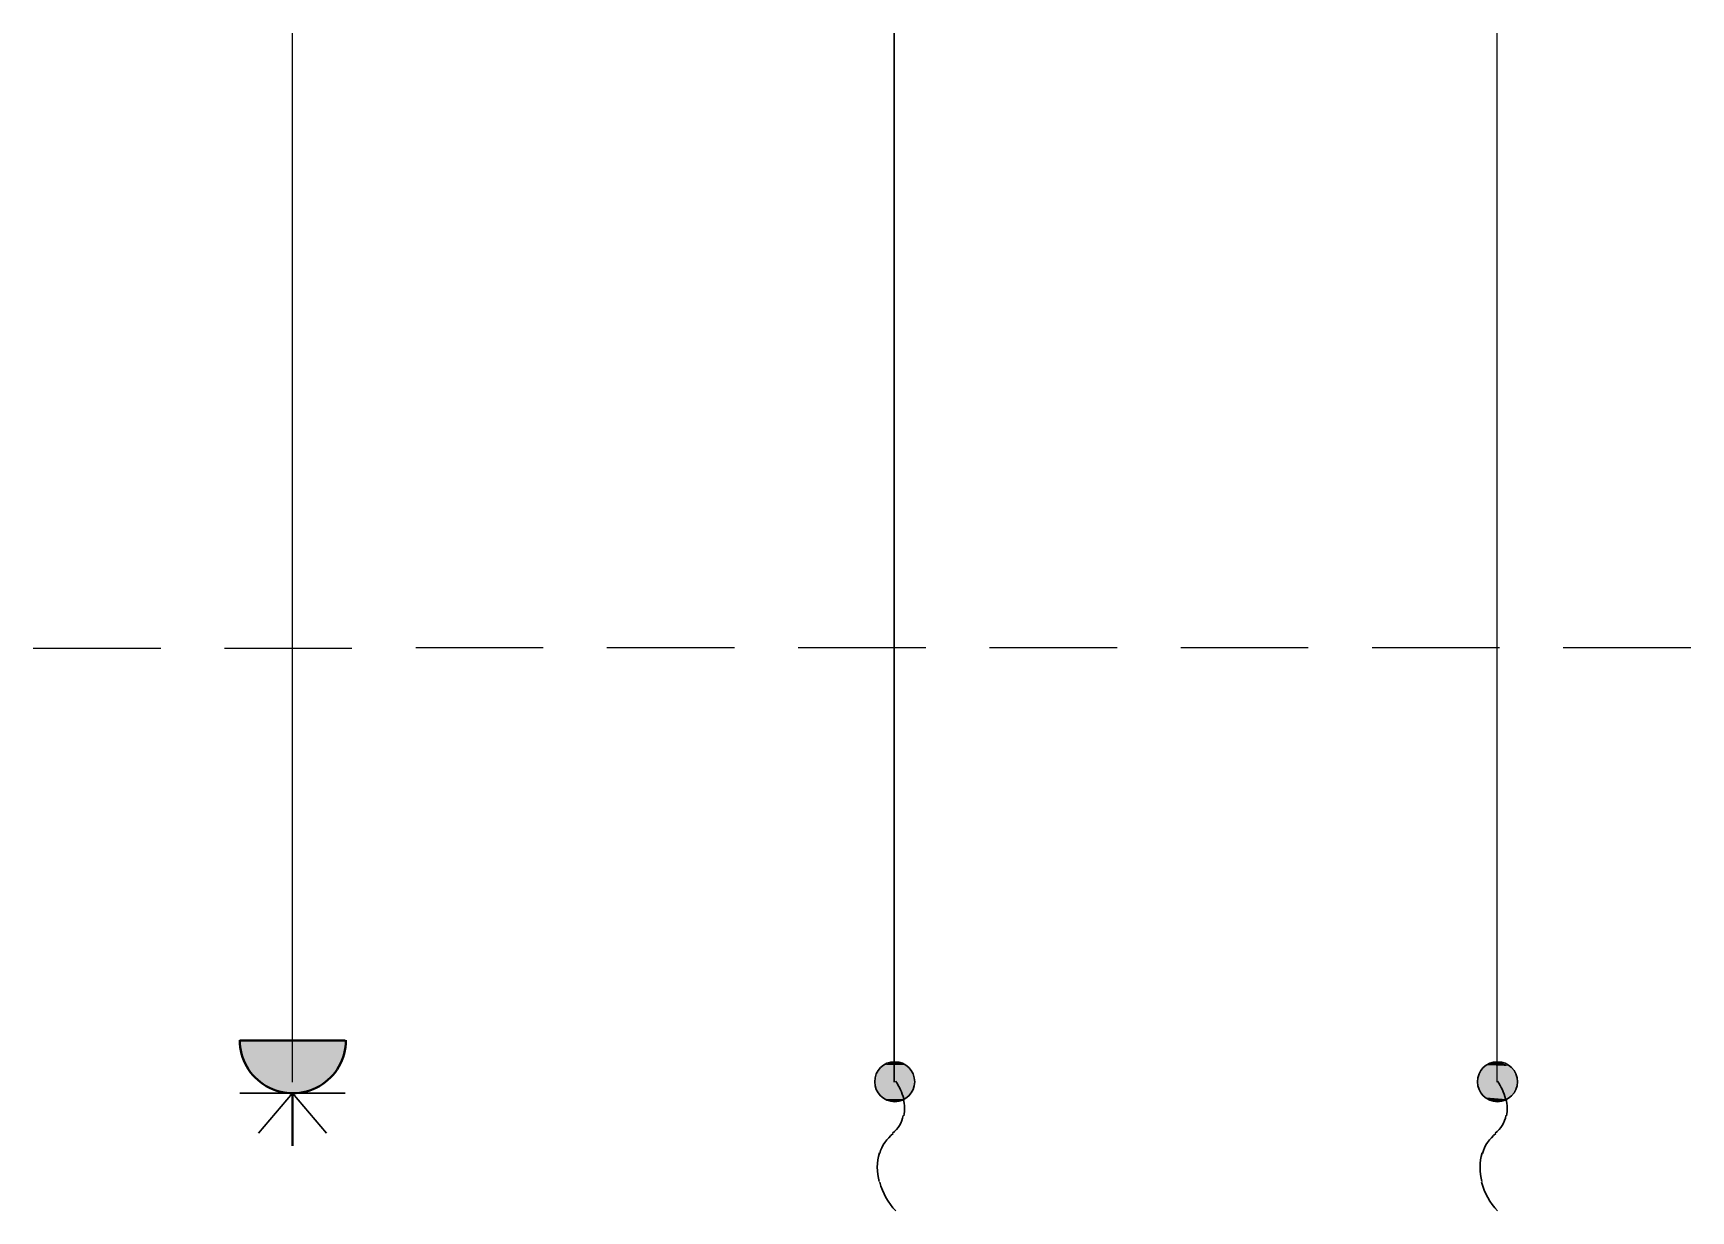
# Model space of a CAD drawing. Header units: millimetres. Extents: x -32 to 417638015, y -35 to 175284279.
# Drawn here: x 416686076 to 416694331, y 175224284 to 175230148 of the extents above; entities that cross this region are included whole.
import ezdxf

# ---------------------------------------------------------------- set-up
doc = ezdxf.new("R2010")
doc.units = ezdxf.units.MM
for name, color, linetype in [('PDF _0', 7, 'Continuous'), ('PDF __ЭОМ_Розетки быт', 5, 'Continuous'), ('PDF _ЭОМ_Кабельный вывод', 1, 'Continuous')]:
    doc.layers.add(name, color=color, linetype=linetype)

msp = doc.modelspace()

# ---------------------------------------------------------------- linework, layer by layer
at = {"layer": 'PDF _0', "lineweight": 25}
for points in [[(416687367.4, 175224924.4), (416687367.4, 175230148.2)], [(416693366.1, 175224924.4), (416693366.1, 175230148.2)], [(416686711.3, 175227083.4), (416686076.3, 175227083.4)], [(416687663.8, 175227083.4), (416687028.8, 175227083.4)], [(416688616.3, 175227087.7), (416687981.3, 175227087.7)], [(416689568.8, 175227087.7), (416688933.8, 175227087.7)], [(416690521.3, 175227087.7), (416689886.3, 175227087.7)], [(416691473.8, 175227087.7), (416690838.8, 175227087.7)], [(416692426.3, 175227087.7), (416691791.3, 175227087.7)], [(416693378.8, 175227087.7), (416692743.8, 175227087.7)], [(416694331.3, 175227087.7), (416693696.3, 175227087.7)]]:
    msp.add_lwpolyline(points, dxfattribs=at)
msp.add_lwpolyline([(416690364.6, 175230148.2), (416690364.6, 175224924.4)], close=True, dxfattribs=at)
at = {"layer": 'PDF __ЭОМ_Розетки быт', "lineweight": 40}
for points in [[(416687629.9, 175225131.9), (416687105, 175225131.9)], [(416687367.4, 175224869.4), (416687367.4, 175224606.9)]]:
    msp.add_lwpolyline(points, dxfattribs=at)
at = {"layer": 'PDF __ЭОМ_Розетки быт', "lineweight": 30}
for points in [[(416687629.9, 175224869.4), (416687105, 175224869.4)], [(416687536.8, 175224670.4), (416687367.4, 175224869.4), (416687198.1, 175224670.4)]]:
    msp.add_lwpolyline(points, dxfattribs=at)
at = {"layer": 'PDF __ЭОМ_Розетки быт', "lineweight": 40}
msp.add_arc((416687369.5, 175225134), 264.6, 179.99976, 0.00024, dxfattribs=at)
at = {"layer": 'PDF __ЭОМ_Розетки быт', "transparency": 33554559}
for points in [[(416687109.2, 175225085.3), (416687625.6, 175225085.3), (416687105, 175225131.8)], [(416687625.6, 175225085.3), (416687105, 175225131.8), (416687629.9, 175225131.8)], [(416687121.9, 175225038.7), (416687612.9, 175225038.7), (416687109.2, 175225085.3)], [(416687612.9, 175225038.7), (416687109.2, 175225085.3), (416687625.6, 175225085.3)], [(416687143.1, 175224996.4), (416687591.8, 175224996.4), (416687121.9, 175225038.7)], [(416687591.8, 175224996.4), (416687121.9, 175225038.7), (416687612.9, 175225038.7)], [(416687172.7, 175224954), (416687562.1, 175224954), (416687143.1, 175224996.4)], [(416687562.1, 175224954), (416687143.1, 175224996.4), (416687591.8, 175224996.4)], [(416687206.6, 175224924.4), (416687524.1, 175224924.4), (416687172.7, 175224954)], [(416687524.1, 175224924.4), (416687172.7, 175224954), (416687562.2, 175224954)], [(416687248.9, 175224899), (416687481.7, 175224899), (416687206.6, 175224924.4)], [(416687481.7, 175224899), (416687206.6, 175224924.4), (416687524.1, 175224924.4)], [(416687295.5, 175224882.1), (416687439.4, 175224882.1), (416687248.9, 175224899)], [(416687439.4, 175224882.1), (416687248.9, 175224899), (416687481.7, 175224899)], [(416687342, 175224869.4), (416687392.8, 175224869.4), (416687295.5, 175224882.1)], [(416687392.8, 175224869.4), (416687295.5, 175224882.1), (416687439.4, 175224882.1)]]:
    msp.add_solid(points, dxfattribs=at)
at = {"layer": 'PDF _ЭОМ_Кабельный вывод', "lineweight": 30}
for centre in [(416690366.8, 175224926.5), (416693368.2, 175224926.5)]:
    msp.add_circle(centre, 99.5, dxfattribs=at)
for centre, radius, start, end in [((416690146.6, 175224774.1), 273.1, 14.15749, 34.58533), ((416693143.8, 175224774.1), 273.1, 14.15841, 34.57984), ((416690218.6, 175224791.1), 196.9, 350.07569, 14.15426), ((416693220, 175224791.1), 196.9, 350.07569, 14.15426), ((416690269.4, 175224782.6), 141.8, 307.63339, 350.07443), ((416693270.9, 175224782.6), 141.8, 307.63339, 350.07443), ((416690476.8, 175224515.9), 192.6, 127.63336, 163.8273), ((416693478.3, 175224515.9), 192.6, 127.63336, 163.8273), ((416690544.5, 175224499), 264.5, 163.82649, 195.29444), ((416693546, 175224499), 264.5, 163.82649, 195.29444), ((416690620.7, 175224515.9), 340.7, 195.29157, 222.98519), ((416693617.9, 175224515.9), 340.7, 195.29157, 222.98519)]:
    msp.add_arc(centre, radius, start, end, dxfattribs=at)
at = {"layer": 'PDF _ЭОМ_Кабельный вывод', "transparency": 33554559}
for points in [[(416690288.5, 175224987.9), (416690449.3, 175224979.5), (416690284.2, 175224979.5)], [(416690296.9, 175224992.2), (416690440.8, 175224987.9), (416690288.5, 175224987.9)], [(416690440.8, 175224987.9), (416690288.5, 175224987.9), (416690449.3, 175224979.5)], [(416690301.2, 175225000.6), (416690436.6, 175224992.2), (416690296.9, 175224992.2)], [(416690436.6, 175224992.2), (416690296.9, 175224992.2), (416690440.8, 175224987.9)], [(416690309.6, 175225004.8), (416690428.1, 175225000.6), (416690301.2, 175225000.6)], [(416690428.1, 175225000.6), (416690301.2, 175225000.6), (416690436.6, 175224992.2)], [(416690318.1, 175225009.1), (416690423.9, 175225004.8), (416690309.6, 175225004.8)], [(416690423.9, 175225004.8), (416690309.6, 175225004.8), (416690428.1, 175225000.6)], [(416690326.6, 175225013.3), (416690415.4, 175225009.1), (416690318.1, 175225009.1)], [(416690415.4, 175225009.1), (416690318.1, 175225009.1), (416690423.9, 175225004.8)], [(416690335, 175225017.6), (416690407, 175225013.3), (416690326.6, 175225013.3)], [(416690407, 175225013.3), (416690326.6, 175225013.3), (416690415.4, 175225009.1)], [(416690343.5, 175225021.8), (416690398.5, 175225017.6), (416690335, 175225017.6)], [(416690398.5, 175225017.6), (416690335, 175225017.6), (416690407, 175225013.3)], [(416690351.9, 175225021.8), (416690390, 175225021.8), (416690343.5, 175225021.8)], [(416690390, 175225021.8), (416690343.5, 175225021.8), (416690398.5, 175225017.6)], [(416690373.1, 175225021.8), (416690377.3, 175225021.8), (416690351.9, 175225021.8)], [(416690377.3, 175225021.8), (416690351.9, 175225021.8), (416690390, 175225021.8)], [(416693289.9, 175224987.9), (416693446.5, 175224979.5), (416693285.7, 175224979.5)], [(416693298.4, 175224992.2), (416693442.3, 175224987.9), (416693289.9, 175224987.9)], [(416693442.3, 175224987.9), (416693289.9, 175224987.9), (416693446.5, 175224979.5)], [(416693302.6, 175225000.6), (416693438.1, 175224992.2), (416693298.4, 175224992.2)], [(416693438.1, 175224992.2), (416693298.4, 175224992.2), (416693442.3, 175224987.9)], [(416693311.1, 175225004.8), (416693429.6, 175225000.6), (416693302.6, 175225000.6)], [(416693429.6, 175225000.6), (416693302.6, 175225000.6), (416693438.1, 175224992.2)], [(416693319.5, 175225009.1), (416693421.1, 175225004.8), (416693311.1, 175225004.8)], [(416693421.1, 175225004.8), (416693311.1, 175225004.8), (416693429.6, 175225000.6)], [(416693328, 175225013.3), (416693412.7, 175225009.1), (416693319.5, 175225009.1)], [(416693412.7, 175225009.1), (416693319.5, 175225009.1), (416693421.1, 175225004.8)], [(416693336.5, 175225017.6), (416693408.4, 175225013.3), (416693328, 175225013.3)], [(416693408.4, 175225013.3), (416693328, 175225013.3), (416693412.7, 175225009.1)], [(416693344.9, 175225021.8), (416693395.7, 175225017.6), (416693336.5, 175225017.6)], [(416693395.7, 175225017.6), (416693336.5, 175225017.6), (416693408.4, 175225013.3)], [(416693353.4, 175225021.8), (416693391.5, 175225021.8), (416693344.9, 175225021.8)], [(416693391.5, 175225021.8), (416693344.9, 175225021.8), (416693395.7, 175225017.6)], [(416693370.3, 175225021.8), (416693378.8, 175225021.8), (416693353.4, 175225021.8)], [(416693378.8, 175225021.8), (416693353.4, 175225021.8), (416693391.5, 175225021.8)], [(416690275.8, 175224962.5), (416690457.8, 175224954.1), (416690271.5, 175224954.1)], [(416690457.8, 175224954), (416690271.5, 175224954), (416690462, 175224945.6)], [(416690271.5, 175224954), (416690462, 175224945.6), (416690271.5, 175224945.6)], [(416690462, 175224945.6), (416690271.5, 175224945.6), (416690462, 175224937.1)], [(416690271.5, 175224945.6), (416690462, 175224937.1), (416690271.5, 175224937.1)], [(416690462, 175224937.1), (416690271.5, 175224937.1), (416690462, 175224924.4)], [(416690271.5, 175224937.1), (416690462, 175224924.4), (416690271.5, 175224924.4)], [(416690462, 175224924.4), (416690271.5, 175224924.4), (416690462, 175224916)], [(416690271.5, 175224924.4), (416690462, 175224916), (416690271.5, 175224916)], [(416690462, 175224915.9), (416690271.5, 175224915.9), (416690462, 175224907.5)], [(416690271.5, 175224915.9), (416690462, 175224907.5), (416690271.5, 175224907.5)], [(416690462, 175224907.5), (416690271.5, 175224907.5), (416690457.8, 175224899)], [(416690271.5, 175224907.5), (416690457.8, 175224899), (416690271.5, 175224899)], [(416690280, 175224971), (416690457.8, 175224962.5), (416690275.8, 175224962.5)], [(416690457.8, 175224962.5), (416690275.8, 175224962.5), (416690457.8, 175224954.1)], [(416690284.2, 175224979.5), (416690453.6, 175224971), (416690280, 175224971)], [(416690453.6, 175224971), (416690280, 175224971), (416690457.8, 175224962.5)], [(416690449.3, 175224979.5), (416690284.2, 175224979.5), (416690453.6, 175224971)], [(416693273, 175224945.6), (416693463.5, 175224937.1), (416693268.7, 175224937.1)], [(416693463.5, 175224937.1), (416693268.7, 175224937.1), (416693463.5, 175224924.4)], [(416693268.7, 175224937.1), (416693463.5, 175224924.4), (416693268.7, 175224924.4)], [(416693463.5, 175224924.4), (416693268.7, 175224924.4), (416693463.5, 175224916)], [(416693268.7, 175224924.4), (416693463.5, 175224916), (416693268.7, 175224916)], [(416693463.5, 175224915.9), (416693268.7, 175224915.9), (416693463.5, 175224907.5)], [(416693268.7, 175224915.9), (416693463.5, 175224907.5), (416693273, 175224907.5)], [(416693277.2, 175224962.5), (416693459.2, 175224954.1), (416693273, 175224954.1)], [(416693459.2, 175224954), (416693273, 175224954), (416693463.5, 175224945.6)], [(416693273, 175224954), (416693463.5, 175224945.6), (416693273, 175224945.6)], [(416693463.5, 175224945.6), (416693273, 175224945.6), (416693463.5, 175224937.1)], [(416693463.5, 175224907.5), (416693273, 175224907.5), (416693459.2, 175224899)], [(416693273, 175224907.5), (416693459.2, 175224899), (416693273, 175224899)], [(416693281.4, 175224971), (416693455, 175224962.5), (416693277.2, 175224962.5)], [(416693455, 175224962.5), (416693277.2, 175224962.5), (416693459.2, 175224954.1)], [(416693285.7, 175224979.5), (416693450.8, 175224971), (416693281.4, 175224971)], [(416693450.8, 175224971), (416693281.4, 175224971), (416693455, 175224962.5)], [(416693446.5, 175224979.5), (416693285.7, 175224979.5), (416693450.8, 175224971)], [(416690457.8, 175224899), (416690271.5, 175224899), (416690457.8, 175224890.5)], [(416690271.5, 175224899), (416690457.8, 175224890.5), (416690275.8, 175224890.5)], [(416690457.8, 175224890.5), (416690275.8, 175224890.5), (416690453.6, 175224882.1)], [(416690275.8, 175224890.5), (416690453.6, 175224882.1), (416690280, 175224882.1)], [(416690453.6, 175224882.1), (416690280, 175224882.1), (416690449.3, 175224873.6)], [(416690280, 175224882.1), (416690449.3, 175224873.6), (416690284.2, 175224873.6)], [(416690449.3, 175224873.6), (416690284.2, 175224873.6), (416690440.9, 175224865.2)], [(416690284.2, 175224873.6), (416690440.9, 175224865.2), (416690288.5, 175224865.2)], [(416690440.8, 175224865.1), (416690288.5, 175224865.1), (416690436.6, 175224860.9)], [(416690288.5, 175224865.1), (416690436.6, 175224860.9), (416690296.9, 175224860.9)], [(416690436.6, 175224860.9), (416690296.9, 175224860.9), (416690428.2, 175224852.4)], [(416690296.9, 175224860.9), (416690428.2, 175224852.4), (416690301.2, 175224852.4)], [(416690428.1, 175224852.4), (416690301.2, 175224852.4), (416690423.9, 175224848.2)], [(416690301.2, 175224852.4), (416690423.9, 175224848.2), (416690309.6, 175224848.2)], [(416690423.9, 175224848.2), (416690309.6, 175224848.2), (416690415.4, 175224839.7)], [(416690309.6, 175224848.2), (416690415.4, 175224839.7), (416690318.1, 175224839.7)], [(416690415.4, 175224839.7), (416690318.1, 175224839.7), (416690407, 175224835.5)], [(416690318.1, 175224839.7), (416690407, 175224835.5), (416690326.6, 175224835.5)], [(416690407, 175224835.5), (416690326.6, 175224835.5), (416690398.5, 175224835.5)], [(416690326.6, 175224835.5), (416690398.5, 175224835.5), (416690335, 175224835.5)], [(416690398.5, 175224835.5), (416690335, 175224835.5), (416690390.1, 175224831.3)], [(416690335, 175224835.5), (416690390.1, 175224831.3), (416690343.5, 175224831.3)], [(416690343.5, 175224831.3), (416690351.9, 175224831.3), (416690377.3, 175224831.3)], [(416690343.5, 175224831.3), (416690390, 175224831.3), (416690377.3, 175224831.3)], [(416690351.9, 175224831.3), (416690377.3, 175224831.3), (416690373.1, 175224827)], [(416693459.2, 175224899), (416693273, 175224899), (416693455, 175224890.5)], [(416693273, 175224899), (416693455, 175224890.5), (416693277.2, 175224890.5)], [(416693455, 175224890.5), (416693277.2, 175224890.5), (416693450.8, 175224882.1)], [(416693277.2, 175224890.5), (416693450.8, 175224882.1), (416693281.4, 175224882.1)], [(416693450.8, 175224882.1), (416693281.4, 175224882.1), (416693446.5, 175224873.6)], [(416693281.4, 175224882.1), (416693446.5, 175224873.6), (416693285.7, 175224873.6)], [(416693446.5, 175224873.6), (416693285.7, 175224873.6), (416693442.3, 175224865.2)], [(416693285.7, 175224873.6), (416693442.3, 175224865.2), (416693289.9, 175224865.2)], [(416693442.3, 175224865.1), (416693289.9, 175224865.1), (416693438.1, 175224860.9)], [(416693289.9, 175224865.1), (416693438.1, 175224860.9), (416693298.4, 175224860.9)], [(416693438.1, 175224860.9), (416693298.4, 175224860.9), (416693429.6, 175224852.4)], [(416693298.4, 175224860.9), (416693429.6, 175224852.4), (416693302.6, 175224852.4)], [(416693429.6, 175224852.4), (416693302.6, 175224852.4), (416693421.1, 175224848.2)], [(416693302.6, 175224852.4), (416693421.1, 175224848.2), (416693311.1, 175224848.2)], [(416693421.1, 175224848.2), (416693311.1, 175224848.2), (416693412.7, 175224839.7)], [(416693311.1, 175224848.2), (416693412.7, 175224839.7), (416693319.5, 175224839.7)], [(416693412.7, 175224839.7), (416693319.5, 175224839.7), (416693408.4, 175224835.5)], [(416693319.5, 175224839.7), (416693408.4, 175224835.5), (416693328, 175224835.5)], [(416693408.4, 175224835.5), (416693328, 175224835.5), (416693395.7, 175224835.5)], [(416693328, 175224835.5), (416693395.7, 175224835.5), (416693336.5, 175224835.5)], [(416693395.7, 175224835.5), (416693336.5, 175224835.5), (416693391.5, 175224831.3)], [(416693336.5, 175224835.5), (416693391.5, 175224831.3), (416693344.9, 175224831.3)], [(416693344.9, 175224831.3), (416693353.4, 175224831.3), (416693378.8, 175224831.3)], [(416693344.9, 175224831.3), (416693391.5, 175224831.3), (416693378.8, 175224831.3)], [(416693353.4, 175224831.3), (416693378.8, 175224831.3), (416693370.3, 175224827)]]:
    msp.add_solid(points, dxfattribs=at)

doc.saveas('drawing.dxf')
